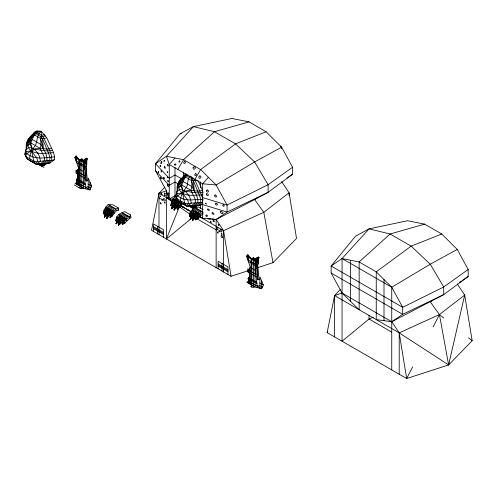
<?xml version="1.0" encoding="UTF-8"?>
<svg xmlns="http://www.w3.org/2000/svg" width="497" height="497" viewBox="0 0 497 497"><rect width="100%" height="100%" fill="white"/><g stroke="black" fill="none" stroke-linecap="round" stroke-linejoin="round"><path stroke-width="0.75" d="M120.05 220.221L120.05 218.86L122.219 216.518L125.343 214.505M124.399 217.779L124.704 219.494L122.61 222.389L120.578 223.47L120.578 221.929L124.399 217.779L127.362 215.673M88.149 189.456L88.267 178.063L91.684 186.207L89.982 189.922L83.378 188.233L78.408 184.841L75.606 183.225L75.171 183.492L78.408 185.362L78.408 168.464L83.968 171.825L85.565 188.792M259.825 288.254L259.95 276.86L263.367 285.005L261.658 288.72L255.06 287.03L247.289 282.023L246.854 282.29L250.09 284.16L250.09 267.262L255.644 270.623L257.241 287.589M110.545 205.963L108.011 208.318L107.7 209.678L105.078 212.983L104.563 217.177L107.837 213.853L109.346 210.629L109.036 208.908L111.806 206.696M174.577 201.788L172.353 204.64L171.838 208.833L175.112 205.516L176.615 202.285L177.758 201.415M199.558 210.175L193.01 216.562L192.488 220.761L194.339 218.879L194.035 218.699M54.378 159.705L51.694 160.407L46.942 160.593L42.307 163.513L36.443 164.432C32.218 161.606 25.726 159.966 24.85 154.107L26.453 147.124L28.354 144.733L30.1 143.919L30.864 142.95L34.305 134.873L34.218 132.736L35.703 131.345L37.02 131.022L41.195 131.239L46.687 137.681L51.632 148.317L53.539 152.654L54.676 156.791L54.378 159.705L50.203 162.892L45.283 164.227L40.816 165.246L37.76 164.109L50.203 162.892M202.875 203.565L201.092 204.932L187.332 206.472C183.107 203.646 176.609 202.006 175.733 196.147L177.342 189.164L179.237 186.773L180.983 185.959L181.753 184.996L185.195 176.913L185.101 174.776L186.095 173.844C181.709 178.156 175.752 183.269 177.342 190.189M223.495 269.119L223.582 268.181M26.583 147.727L26.478 148.777C24.645 141.359 30.839 135.824 35.703 131.345M177.417 190.295L177.373 184.809L178.193 183.784M36.995 163.904L40.313 163.805L44.432 160.587L44.463 157.524L40.052 148.255C42.257 144.13 39.22 139.284 41.425 135.277L41.195 131.239C33.777 132.711 30.522 140.235 26.378 145.633L26.478 149.448M189.873 205.882L191.202 205.845L195.321 202.627L195.346 199.564L190.935 190.295L191.879 186.561L191.662 178.585L186.692 175.714L185.021 175.839L178.696 183.294L177.249 185.99L177.516 189.239M202.583 202.447L191.221 203.124L187.332 206.472L187.214 205.963L188.643 206.149L191.699 207.286L197.93 205.36L202.583 202.447L202.888 199.545L201.583 195.302L195.159 180.585L192.749 177.752M114.583 208.299L110.993 213.629L110.104 217.611L112.322 215.94L116.223 210.784L118.379 210.219L118.379 207.939L112.894 204.77L108.166 204.59L105.83 207.056L104.246 209.734L103.73 213.927L105.581 212.045L107.166 209.367L108.365 208.535M109.508 211.405L107.34 214.282L106.818 218.481L108.669 216.593L108.365 214.878L105.078 212.983L104.563 217.177L105.078 215.996M175.441 196.253L173.105 198.719L171.521 201.391L170.999 205.59L172.857 203.702L174.441 201.03L174.13 199.309L176.478 197.607M197.539 209.007L194.65 211.157L190.749 215.257L190.233 219.457C192.836 217.413 194.675 214.623 197.259 212.679M193.01 216.568L192.488 220.761L193.004 219.581M25.627 152.591L26.012 149.727L28.317 147.578L31.771 147.746C36.654 150.243 40.108 155.598 40.338 161.084L36.443 164.432L27.267 158.941L24.85 154.107L26.055 151.405M187.332 206.472L178.15 200.981L175.733 196.147L176.51 194.631L176.895 191.767L179.206 189.618L182.654 189.786C187.537 192.283 190.991 197.638 191.221 203.124L188.593 203.571L184.698 203.186L176.404 198.396L177.665 195.681L181.728 193.041L182.654 189.786L180.38 179.827L185.101 174.776L186.63 174.577L186.692 175.714C183.151 179.287 180.044 183.511 177.261 187.673L177.342 189.164M53.539 152.654C45.382 152.97 33.293 155.772 28.317 147.578L27.795 140.036L34.218 132.736C38.325 131.96 42.021 135.439 44.276 138.539C46.488 145.739 52.421 152.573 51.694 160.407L47.047 163.32L42.208 164.706L41.928 166.222L37.909 163.898M200.626 208.243L200.626 204.665L201.092 204.932L193.097 206.746L192.811 208.262L188.792 205.938M164.774 187.133L158.99 193.308L151.535 230.359L231.037 276.264L247.966 270.778M457.24 283.924L464.695 295.056L472.15 340.712L448.617 364.935L406.658 378.528L327.15 332.623L334.605 295.572L340.395 289.397M182.635 203.472L179.597 207.597L177.379 209.268L178.268 205.286L180.001 202.701M203.205 209.734L198.365 206.938C193.656 207.783 189.413 211.126 189.363 216.189L191.581 214.518L193.445 212.002L194.681 211.442M128.12 216.108L123.536 220.873L122.281 224.644C125.753 222.991 127.735 219.519 131.046 217.531L130.394 214.878L124.909 211.71C120.268 212.617 115.844 215.791 115.907 220.96L118.124 219.289L119.982 216.773L121.225 216.214M173.105 198.719L181.032 203.292L177.379 209.268L178.268 205.286M177.062 206.64L177.367 206.814L178.796 203.546L178.491 201.825L177.367 206.814L174.093 210.138L174.615 205.944L177.156 202.596L176.311 202.111M118.379 210.219L117.994 209.995L118.379 207.939L115.844 209.026L112.018 214.219L112.322 215.94L112.018 214.219L104.246 209.734L103.73 213.927L104.246 212.753M105.519 208.423L105.83 207.056L113.757 211.635L114.061 213.356L113.757 213.176M112.726 211.039L112.421 212.405L111.216 211.71M130.394 214.878L129.742 217.046L126.573 219.034L124.561 221.463L124.871 223.184L124.561 221.463L116.789 216.978L115.907 220.96L116.602 219.885M119.243 222.699L119.553 221.333L126.101 214.946M123.536 220.873L122.281 224.644L123.169 223.675M179.293 205.876L179.597 207.597L179.293 205.876L171.521 201.391L170.999 205.59L171.515 204.41M174.975 201.341L175.286 199.974L176.808 198.564M201.577 211.337L196.992 216.102L196.688 217.462L194.035 217.152L190.749 215.257L190.233 219.457L190.749 218.276M441.74 234.012L411.156 246.145L376.248 271.828L376.248 319.614L391.748 321.733L443.715 294.628L468.174 276.506L468.174 269.498L457.24 249.426L441.74 234.012L424.649 224.147L407.552 220.736L369.047 228.875L355.585 236.106L331.126 266.001L331.126 273.008L342.06 293.05L391.748 321.733L399.203 332.866L448.617 364.935L464.695 295.056L439.435 314.558L399.203 332.866L334.605 295.572L334.605 336.929M104.755 210.032L103.73 213.927L106.855 207.653L109.787 205.528M105.594 213.275L104.563 217.177L106.109 213.573L109.036 208.908L107.837 213.853L107.526 211.629L106.414 215.294L106.109 213.573M107.849 214.58L106.818 218.481L107.333 217.301M172.03 201.689L170.999 205.59L174.13 199.309M172.869 204.932L171.838 208.833L172.353 207.653M175.124 206.236L174.093 210.138L174.609 208.957M191.264 215.555L190.233 219.457C191.538 215.176 195.035 211.952 198.8 209.734M193.519 216.86L192.488 220.761C193.811 216.524 197.228 213.331 200.819 210.902M129.742 217.046L129.382 218.382L129.76 218.599L129.742 217.046L122.063 212.617M39.244 164.675L38.076 163.668L40.816 165.246L49.669 160.506L49.967 157.574L48.594 153.256L42.438 138.588L40.779 136.545L35.809 133.674L34.131 133.799L29.926 140.968L32.423 139.576L40.996 144.521C43.63 149.498 47.495 154.691 46.942 160.593L37.71 161.531L33.815 161.146L25.521 156.356L26.782 153.641L30.845 151.001L31.771 147.746L29.497 137.787L30.758 136.265M83.577 171.602L84.782 167.39L84.782 159.233L86.77 160.382L87.64 158.686L86.77 158.183L84.142 159.568L84.142 169.639M255.284 270.318L256.458 266.187L256.458 258.03L258.452 259.179L259.322 257.483L258.452 256.986L255.818 258.365L255.818 268.436M176.615 202.285L176.311 200.564L175.112 205.516L174.801 203.285L173.385 205.23L173.689 206.951L174.801 203.285L176.311 200.564L177.417 199.682M175.727 208.125L176 208.28L177.062 204.59L178.491 201.825M124.082 213.778L121.187 215.928L117.292 220.028L116.043 223.799L119.777 221.5M119.553 221.333L118.298 225.104L120.883 223.644L120.578 221.929L117.292 220.028M76.687 156.282L76.687 162.718L78.799 168.843L78.799 159.152L76.116 155.934L74.811 157.487L76.687 162.718L84.782 167.39L86.012 181.001L87.379 180.821L86.012 166.644L86.77 164.389L86.77 158.183M251.072 284.47L251.072 258.297L247.792 254.731L246.493 256.284L248.363 261.515L256.458 266.187L257.695 279.799L259.055 279.618L257.695 265.448L258.452 263.193L258.452 256.986M176.51 194.631L177.156 192.855M111.502 213.927L110.104 217.611L110.806 216.537M117.304 217.276L115.907 220.96L119.678 215.052L123.324 213.343M177.379 209.268L178.777 205.584M190.761 212.505L189.363 216.189L190.065 215.114M116.988 221.395L116.043 223.799L116.925 222.836M119.007 223.302L118.298 225.104L119.181 224.141M196.452 218.065L195.743 219.873L198.328 218.413L200.341 215.984L203.217 213.828M28.851 138.402L27.72 141.229L26.49 142.769L26.614 144.074M179.168 181.852L179.74 180.442L181.641 178.305M192.842 217.22L166.439 238.97L179.069 207.479M113.13 210.529L111.527 211.89L110.092 215.158L108.669 216.593L109.787 212.933L111.216 210.169L113.825 207.858M117.808 220.326L116.043 223.799L120.05 218.86L123.803 217.45M120.063 221.631L118.298 225.104L120.578 221.929L123.536 222.414M124.051 221.165L122.281 224.644L124.561 221.463M197.508 216.394L195.743 219.873L196.626 218.904M327.15 332.623L327.858 331.25M412.647 366.836L406.658 378.528L399.203 332.866L399.203 374.222M433.092 326.939L439.435 314.558L430.253 301.816L432.179 300.536M108.762 212.343L110.191 209.579L112.564 207.131M176.031 204L177.466 201.235M78.408 168.464L76.886 171.279L84.36 175.596M250.09 267.262L248.568 270.076L256.042 274.394M37.07 132.767L38.008 131.053M106.501 211.039L108.011 208.318L108.011 209.858M173.776 202.695L175.286 199.974M112.018 214.219L110.104 217.611L110.993 213.629L110.993 215.17L109.787 214.984M122.684 218.4L123.368 217.183M195.799 214.238L196.831 212.412M177.802 169.465L183.536 159.692L214.487 131.73L249.028 121.883L266.119 131.755L281.625 147.162L292.553 167.234L292.553 174.242L268.1 192.364L254.632 199.558L216.133 219.475L202.652 218.307L199.421 216.443M185.021 175.839L180.809 183.008L183.312 181.616L191.879 186.561C194.52 191.538 198.384 196.731 197.825 202.633L193.196 205.553L188.643 206.149M194.899 179.33L200.626 169.564L235.541 143.881L266.119 131.755M120.131 217.729L121.187 215.928M105.202 208.957L104.09 211.188M172.794 200.08L171.21 202.757L171.521 202.931L171.521 201.391M179.74 180.442L178.678 182.076L179.206 189.618C183.791 197.688 195.215 194.737 203.006 194.998M117.801 220.14L119.019 218.264M190.848 215.996L192.482 213.493M192.699 217.928L194.737 214.797M110.682 214.99L111.726 213.443M174.615 207.485L174.615 205.944L174.093 210.138L175.64 206.535L177.062 204.59L177.367 206.814L178.653 205.615M41.195 131.239C36.871 135.035 37.325 140.639 35.461 145.602C31.839 149.007 29.745 153.79 29.665 158.754L31.28 161.258L35.461 163.42M167.47 193.252L167.067 193.836L167.47 194.886L168.29 195.358M29.969 137.222L28.832 138.818L29.05 141.875L31.771 147.746M180.852 179.262L179.721 180.858L179.939 183.915L182.654 189.786M40.816 165.246L41.928 166.222L44.438 165.42L45.283 164.227M196.172 206.267L195.321 207.46L192.811 208.262L190.606 206.659M195.52 207.839L203.198 212.275L200.036 214.263L195.743 219.873L196.992 216.102L196.992 217.643M197.856 213.008L198.16 214.723L196.073 217.618L194.339 218.873L194.035 217.158M117.23 217.332L116.484 218.338L116.789 218.518L116.789 216.978M196.781 208.572L193.134 210.281L189.363 216.189L190.252 212.207L198.023 216.692L198.328 218.413L198.023 216.692M120.79 220.513L122.523 218.239L122.219 216.518M89.982 182.25L89.982 189.922L77.004 182.436L76.383 179.597L77.004 178.814L85.198 183.542M261.658 281.047L261.658 288.72L248.686 281.234L248.065 278.395L248.686 277.612L256.881 282.346M249.028 121.883L231.931 118.472L193.432 126.617L179.964 133.842L155.511 163.737L155.511 170.744L166.439 190.786L169.26 199.03L171.887 200.546M37.02 131.022L35.747 132.537L35.809 133.674M34.131 133.799L27.813 141.254L26.366 143.95L26.577 146.553M174.987 157.99L169.26 164.532L169.26 199.03L173.552 199.111M208.38 177.267L202.652 183.809L202.652 218.307L204.795 218.345M468.174 269.498L443.715 286.986L402.682 307.308L331.126 266.001L342.06 258.546L369.047 228.875L390.102 233.994L411.156 246.145L430.253 264.211L443.715 286.986L443.715 294.628L402.682 314.315L391.748 321.733M78.998 187.68L80.203 186.394M251.88 285.197L250.681 286.477L251.88 287.173L255.06 287.03L255.06 259.105M256.067 268.156L272.996 262.677L296.529 238.454L289.08 192.793L281.625 181.66M31.715 151.504L36.815 157.934L37.71 161.531L35.293 163.575L33.815 161.146L31.715 151.504L34.194 149.15C39.928 146.994 45.954 150.33 51.632 148.317M182.598 193.544L187.704 199.974L188.593 203.571L186.176 205.615L184.698 203.186L182.598 193.544L185.077 191.19C190.817 189.04 196.837 192.37 202.521 190.357L202.807 191.047M178.796 203.546L180.405 202.186M84.142 161.078L81.831 158.736L80.203 159.966L80.203 188.375L83.378 188.233L83.378 160.307M255.818 259.875L253.507 257.533L251.88 258.763L251.88 287.173M186.692 175.714L187.953 174.807M292.553 167.234L268.1 184.729L227.061 205.05L202.652 197.57M287.092 177.951L292.553 174.242M459.675 282.277L461.496 281.041M462.707 280.215L468.174 276.506M257.85 197.427L254.632 199.558L263.814 212.3L272.996 262.677M391.748 369.917L391.748 287.235L430.253 264.211L457.24 249.426M111.166 211.939L112.44 211.2M169.26 199.03L174.987 195.719L176.211 196.427M178.442 203.596L180.349 202.49M75.606 183.225L77.004 182.436M247.289 282.023L248.686 281.234M281.625 148.69L281.625 147.162L254.632 161.954L216.133 184.977L202.652 183.809L169.26 164.532L166.439 156.288L193.432 126.617L214.487 131.73L235.541 143.881L254.632 161.954L268.1 184.729L268.1 192.364L227.061 212.057L216.133 219.475L211.902 218.897M191.699 207.286L200.558 202.546L200.856 199.614L199.477 195.296L193.321 180.628L191.662 178.585L193.631 178.622M199.353 216.568L223.582 230.608L263.814 212.3L289.08 192.793L289.08 195.855M373.328 317.272L369.047 318.999L342.06 341.228L342.06 258.546L359.151 261.956L376.248 271.828L391.748 287.235L402.682 307.308L402.682 314.315L331.126 273.008M46.687 137.681L44.276 138.539L40.574 138.489L34.305 134.873M196.365 180.15L195.159 180.585L191.463 180.529L185.195 176.913M158.99 234.665L158.99 193.308L166.439 190.786L166.439 238.97M334.605 295.572L342.06 293.05L359.151 309.743L359.151 261.956L390.102 233.994L424.649 224.147M210.827 218.91L208.523 218.779L209.833 218.798M45.37 135.843L42.748 136.582L40.779 136.545M122.305 221.525L122.305 220.159L124.704 219.494M195.762 216.754L195.762 215.387L198.16 214.723M54.676 156.791C45.438 157.723 34.647 160.053 26.782 153.641L25.738 151.542L30.845 151.001M193.507 215.45L193.507 214.089L195.98 213.468L195.675 211.747M85.565 187.375L88.149 186.754L90.746 188.251M257.241 286.173L259.825 285.551L262.428 287.049M52.427 150.187C46.426 151.902 40.214 149.721 34.194 149.15M203.31 192.227C197.309 193.942 191.096 191.761 185.077 191.19M179.964 133.842L181.486 133.55M41.425 135.277L44.382 134.737M181.728 193.041L176.628 193.582L177.665 195.681C184.772 202.26 194.308 199.042 202.888 199.545M208.001 218.5C206.764 218.345 209.361 218.624 208.125 218.463M200.626 217.351L202.037 217.543M208.38 218.413L209.79 218.605M120.05 218.86L120.355 221.084L118.317 220.625L118.317 222.165M193.507 214.089L193.811 216.313L191.78 215.853L192.084 217.568M120.355 221.084L118.317 220.625L118.628 222.339M202.652 204.578L227.061 212.057L227.061 205.05L216.133 184.977L200.626 169.564L183.536 159.692L166.439 156.288L155.511 163.737L169.26 178.293L174.987 174.981L181.355 178.659M193.097 206.746L196.539 208.162M42.208 164.706L44.438 165.42M186.344 205.46L182.163 203.298L180.554 200.794C180.635 195.83 182.722 191.047 186.344 187.642C188.549 184.045 186.866 179.044 190.134 176.062L191.761 177M180.405 202.472L184.207 204.342M29.516 160.432L33.958 162.612M181.591 206.106L182.057 206.367L181.728 205.92M280.333 146.416L281.625 147.162M342.06 258.546L391.748 287.235M181.753 184.996L190.935 190.295M178.063 183.766L174.987 181.989L169.26 185.3L155.511 170.744M192.109 209.691L200.036 214.263L200.341 215.984L200.036 215.804M174.13 200.85L175.286 201.515M178.491 203.366L179.697 204.062M181.032 204.832L181.337 205.012L181.032 203.292M193.134 211.821L193.445 212.002L193.134 210.281M197.856 214.549L198.701 215.033M180.436 205.478L190.954 211.554M183.592 207.373C182.001 206.46 185.275 208.361 183.691 207.454M158.99 193.308L172.36 201.03M175.646 202.931L176.957 203.689M180.902 205.963L191.426 212.039M172.546 203.528L172.857 203.702L172.546 201.987M195.762 217.438L196.073 217.618L195.762 215.387M195.427 217.891L216.717 230.179M391.667 332.058L369.047 318.999L369.047 315.179M173.149 206.64L174.689 207.529M191.867 217.444L193.084 218.152M255.818 258.365L258.452 259.881M84.142 159.568L86.77 161.084M252.749 258.105L258.452 261.397M81.073 159.307L86.77 162.6M246.854 255.856L258.452 262.553M75.171 157.058L86.77 163.755M246.493 256.284L258.452 263.193M74.811 157.487L86.77 164.389M257.695 265.448L247.792 259.732L247.792 254.731M86.012 166.644L76.116 160.929L76.116 155.934M30.864 142.95L40.052 148.255M256.309 276.904L247.668 271.915L247.668 268.945L248.568 269.231L248.568 272.437M84.627 178.106L75.985 173.118L75.985 170.148L76.886 170.434L76.886 173.633M257.601 278.774L259.055 279.618M85.919 179.976L87.379 180.821M259.881 282.992L263.367 285.005M88.199 184.194L91.684 186.207M248.065 278.395L257.011 283.557M76.383 179.597L85.329 184.76M153.61 226.725L163.432 232.391M218.121 263.969L227.943 269.641M153.61 227.781L163.432 233.453M218.121 265.025L227.943 270.697M153.61 228.769L163.432 234.441M218.121 266.013L227.943 271.685M37.511 163.73L43.984 167.464M74.308 184.971L80.203 188.375M108.166 204.59L115.844 209.026L116.223 210.784M118.653 214.462L126.573 219.034L126.884 220.755L126.573 220.575M106.855 209.194L107.7 209.678M109.036 210.448L109.88 210.939M119.678 216.593L119.982 216.773L119.678 215.052M122.219 218.059L123.063 218.55M124.399 219.32L125.244 219.811M105.271 211.871L105.581 212.045L105.271 210.324M122.461 222.296L122.305 220.159M104.774 214.344L105.078 214.524L105.078 212.983M106.109 215.114L107.184 215.735M118.087 222.029L119.553 222.873M180.349 205.528L183.536 207.485L182.467 206.441M166.439 197.613L171.974 201.533M179.964 207.199L190.37 214.574M443.672 317.95L439.435 314.558L448.617 364.935M468.516 337.805L472.15 340.712M231.037 276.264L223.582 230.608L216.133 219.475L216.133 267.659M197.881 180.38L202.521 190.357M250.438 267.516L248.363 261.515L248.363 255.079M191.463 180.529L194.377 190.842L193.321 180.628M40.574 138.489L43.494 148.802L42.438 138.588M36.331 163.923L36.443 164.432M175.944 208.255L175.64 206.535L172.353 204.64L171.838 208.833L173.385 205.23L173.689 206.951M111.527 211.89L111.216 210.169L110.092 215.158L109.787 212.933L108.365 214.878L106.818 218.481L107.34 214.282L107.34 215.822M106.855 207.653L107.166 209.367M249.612 278.146L249.034 269.219M77.93 179.349L77.352 170.421M190.749 215.263L190.749 216.798M464.695 295.056L464.695 296.585M384.001 279.531L384.001 320.677M350.609 260.254L350.609 301.393M257.695 257.384L257.695 279.799M253.507 257.533L253.507 287.098M249.612 268.15L249.612 283.88M248.686 277.612L248.686 283.352M227.943 274.474L227.943 266.914L218.121 261.242L218.121 268.802M223.582 230.608L223.582 271.958M223.495 264.348L223.495 271.909M222.016 263.491L222.016 271.051M200.626 181.89L200.626 187.779M183.536 172.024L183.536 176.423M174.987 167.34L174.987 197.085M163.432 237.231L163.432 229.67L153.61 223.998L153.61 231.559M157.506 226.247L157.506 233.807M120.578 221.929L120.578 223.47M104.246 209.734L104.246 211.275M86.012 158.586L86.012 181.001M81.831 158.736L81.831 188.301M79.39 159.494L79.39 185.673M77.93 169.353L77.93 185.083M77.004 178.814L77.004 184.555M172.353 204.64L172.353 206.18L172.353 204.64M193.147 167.564L193.103 168.874L194.128 169.359L195.197 168.539L195.234 167.228L194.209 166.737L193.147 167.564M212.169 212.772L212.039 213.424L212.865 214.182L213.816 214.288L213.946 213.642L213.126 212.878L212.169 212.772M206.653 193.805L206.392 194.644L207.119 195.532L208.106 195.582L208.367 194.749L207.64 193.861L206.653 193.805M174.751 164.147L174.49 164.811L174.981 165.215L175.733 164.961L175.994 164.302L175.503 163.892L174.751 164.147M161.252 161.55L160.761 163.588L161.283 163.544L161.786 162.507L161.773 161.513L161.252 161.55M164.221 160.276L163.942 161.438L164.526 160.823L164.221 160.276M167.706 164.47L168.092 166.017L167.706 164.47M207.827 209.032L207.541 209.541L208.181 210.287L209.113 210.517L209.405 210.007L208.759 209.268L207.827 209.032M220.736 211.455L220.308 212.219L221.271 213.331L222.668 213.679L223.103 212.915L222.134 211.803L220.736 211.455M184.207 161.68L183.666 162.606L184.052 163.445L184.977 163.358L185.518 162.438L185.132 161.6L184.207 161.68M159.661 197.936L160.04 198.912L159.661 197.936M161.817 198.993L161.817 200.123L162.382 200.453L162.382 199.322L161.817 198.993M160.5 202.801L160.258 203.149L160.991 204.062L161.239 203.714L160.5 202.801M163.892 198.694L163.401 199.39L163.892 200.658L164.874 201.223L165.371 200.527L164.874 199.26L163.892 198.694M167.651 197.06L167.651 197.986L168.116 198.253L168.116 197.328L167.651 197.06M210.585 221.171L210.585 222.153L211.076 222.432L211.324 222.084L210.585 221.171M205.677 203.161L205.441 203.466L206.149 204.062L206.385 203.751L205.677 203.161M215.922 203.205L215.406 203.869L215.922 204.857L216.953 205.168L217.469 204.503L216.953 203.522L215.922 203.205M179.311 160.966L178.87 162.246L179.933 161.68L179.871 161.016L179.311 160.966M164.712 166.588L164.606 167.781L165.054 168.353L165.327 168.042L164.712 166.588M195.495 173.714L194.756 174.466L194.874 175.441L195.731 175.658L196.47 174.907L196.352 173.938L195.495 173.714M199.757 175.944L198.831 176.889L198.974 178.106L200.049 178.38L200.974 177.435L200.825 176.224L199.757 175.944M161.183 170.657L161.351 171.931L161.183 170.657M206.64 214.984L205.845 215.294L205.845 216.052L206.64 216.499L207.435 216.189L207.435 215.431L206.64 214.984M207.379 190.009L206.379 190.233L206.379 191.302L207.379 192.14L208.38 191.91L208.38 190.848L207.379 190.009M215.512 194.998L214.561 195.215L214.561 196.228L215.512 197.029L216.462 196.812L216.462 195.793L215.512 194.998M223.433 204.752L222.724 204.913L222.724 205.665L223.433 206.261L224.141 206.1L224.141 205.342L223.433 204.752M160.488 177.193L160.519 178.125L161.419 178.957L160.488 177.193M164.849 192.973L164.507 193.457L165.19 193.855L164.849 192.973M161.6 193.395L161.127 193.439L161.127 194.072L162.072 194.619L161.6 193.395M164.849 194.706L164.426 194.743L164.426 195.315L165.277 195.806L164.849 194.706M160.463 196.06L160.177 196.464L160.748 196.793L160.463 196.06M164.849 202.403L164.563 202.807L165.134 203.13L164.849 202.403M213.778 220.003L213.151 220.059L213.151 220.892L213.778 221.674L214.406 221.619L213.778 220.003M218.68 224.427L218.258 224.464L218.258 225.029L219.109 225.52L218.68 224.427M217.295 227.669L216.586 227.732L216.586 228.676L217.295 229.558L218.003 229.496L218.003 228.552L217.295 227.669M221.028 229.633L220.177 229.713L220.177 230.844L221.028 231.906L221.879 231.826L221.879 230.695L221.028 229.633M219.158 230.732L218.73 230.77L218.73 231.335L219.581 231.826L219.158 230.732M217.792 232.08L217.369 232.118L217.369 232.683L218.22 233.174L217.792 232.08M221.724 233.391L221.295 233.428L221.295 234L222.147 234.491L221.724 233.391M221.886 235.677L221.146 235.746L221.146 236.734L221.886 237.659L222.625 237.591L222.625 236.603L221.886 235.677M160.258 165.414L159.972 165.961L160.543 166.57L160.258 165.414M167.209 171.713L167.402 172.484L167.209 171.713M158.406 171.645L158.599 172.416L158.406 171.645M167.34 176.795L167.104 177.243L167.576 177.74L167.34 176.795M163.935 177.342L163.55 177.311L163.55 178.069L164.321 178.883L163.935 177.342M168.011 180.523L167.725 181.07L168.297 181.678L168.011 180.523M167.576 184.698L167.172 184.623L167.495 185.642L168.632 186.81L167.576 184.698M168.526 192.96L168.645 194.147L168.526 192.96M191.581 214.518L191.277 212.797L191.581 214.518M118.124 219.289L117.814 217.568L118.124 219.289M188.823 210.492L187.754 209.852L188.823 210.492"/></g></svg>
